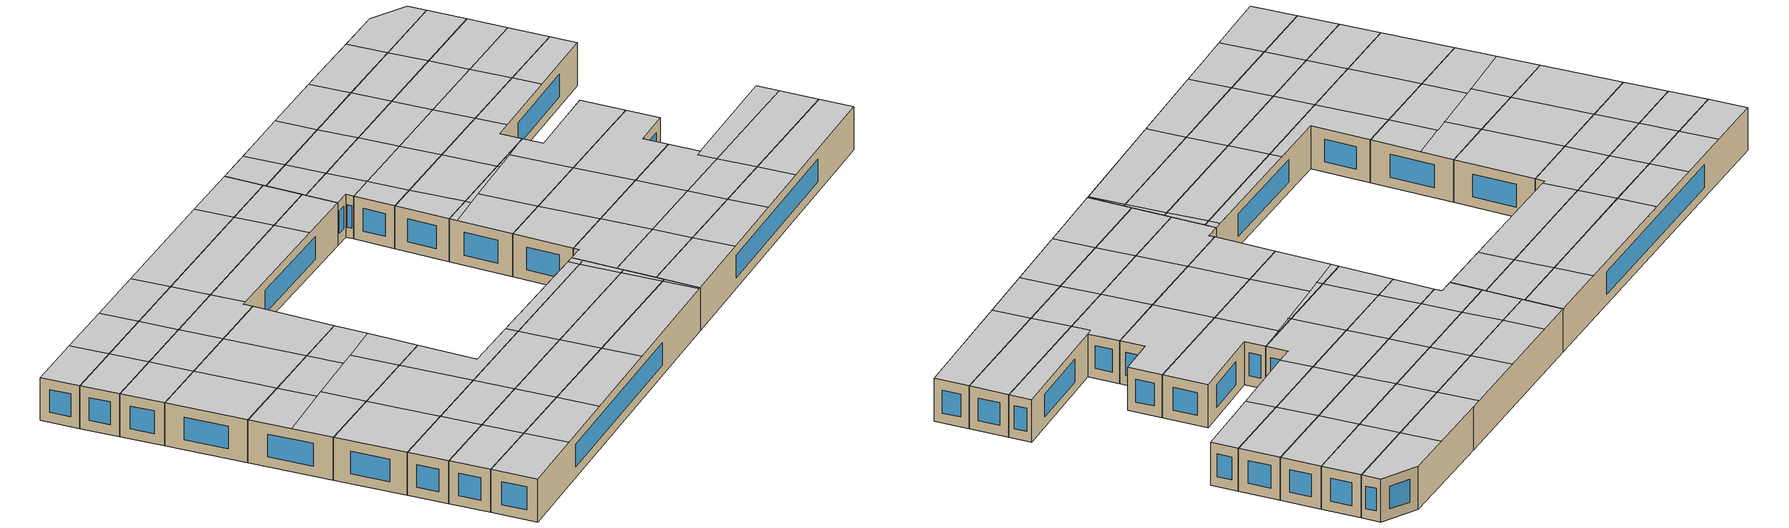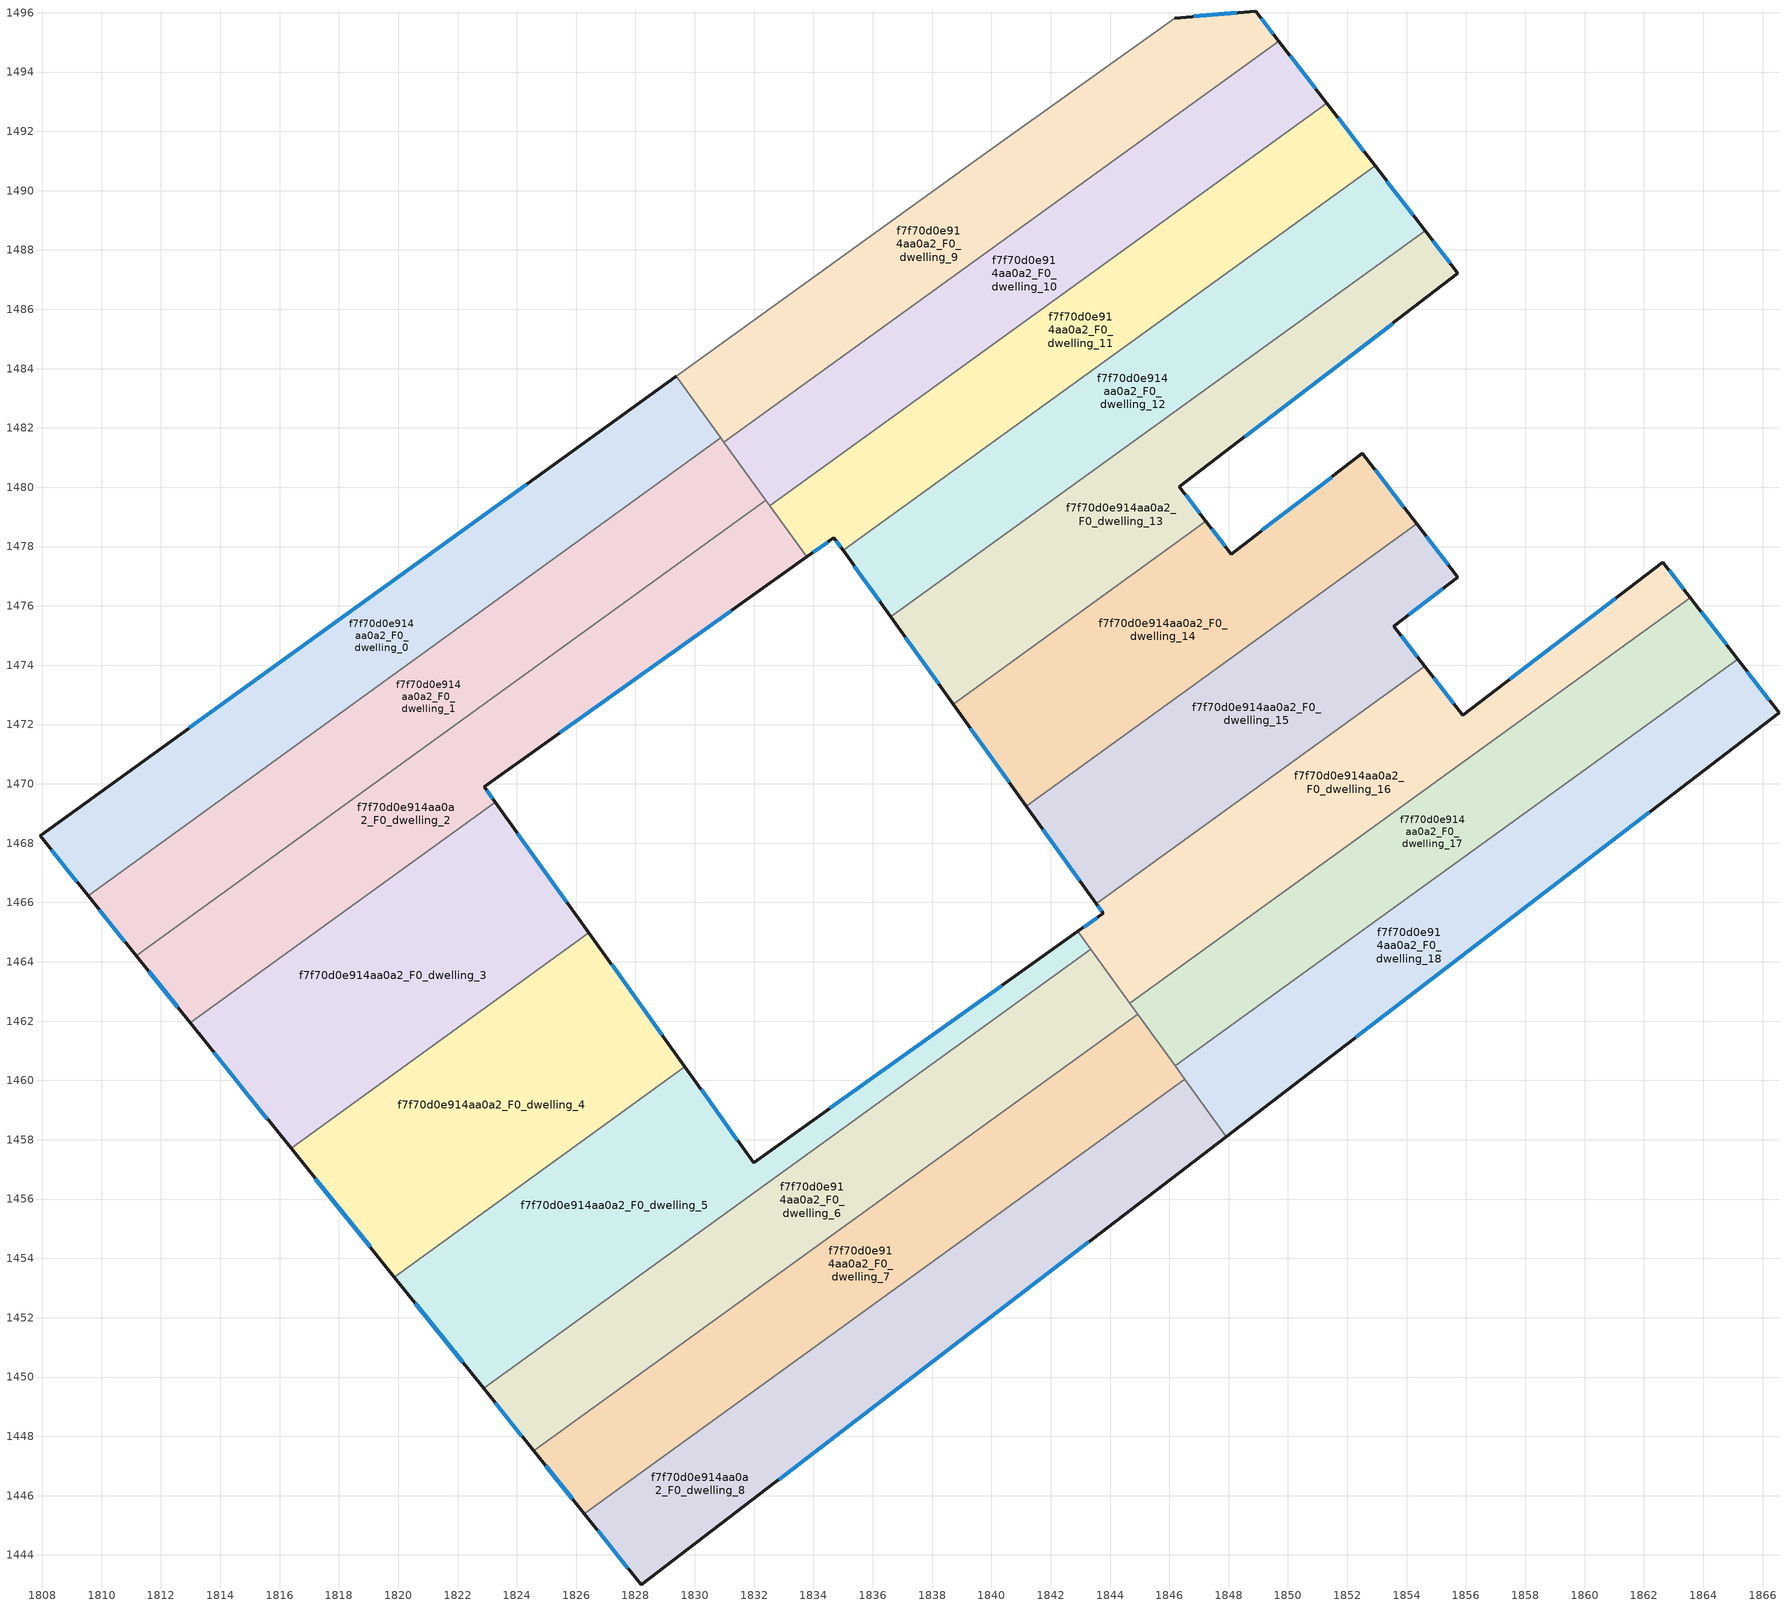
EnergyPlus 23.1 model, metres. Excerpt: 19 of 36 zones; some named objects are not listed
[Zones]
f7f70d0e914aa0a2_F0_dwelling_0
 floor ground (EU_floor_Construction): 1829.38,1483.74 1830.88,1481.66 1809.54,1466.23 1807.92,1468.25 z0
 wall outside (EU_wall_Construction): 1829.38,1483.74 1807.92,1468.25 1809.54,1466.23 z0:3
 wall to f7f70d0e914aa0a2_F0_dwelling_1 (EU_wall_Construction): 1809.54,1466.23 1830.88,1481.66 z0:3
 wall to f7f70d0e914aa0a2_F0_dwelling_9 (EU_wall_Construction): 1830.88,1481.66 1829.38,1483.74 z0:3
 window (EU_Window_Construction): 1808.3,1467.77 1809.16,1466.7 / 1824.34,1480.1 1812.96,1471.89 z0.7:2.3
 ceiling to f7f70d0e914aa0a2_F1_dwelling_6 (EU_floor_Construction): 1820.08,1473.85 1818.47,1475.86 1814.76,1473.19 1816.38,1471.17 z3
 ceiling to f7f70d0e914aa0a2_F1_dwelling_7 (EU_floor_Construction): 1816.38,1471.17 1814.76,1473.19 1811.32,1470.7 1812.94,1468.68 z3
 ceiling to f7f70d0e914aa0a2_F1_dwelling_5 (EU_floor_Construction): 1827.47,1479.19 1825.86,1481.2 1818.47,1475.86 1820.08,1473.85 z3
 ceiling to f7f70d0e914aa0a2_F1_dwelling_8 (EU_floor_Construction): 1812.94,1468.68 1811.32,1470.7 1807.92,1468.25 1809.54,1466.23 z3
 ceiling to f7f70d0e914aa0a2_F1_dwelling_4 (EU_floor_Construction): 1830.88,1481.66 1829.38,1483.74 1825.86,1481.2 1827.47,1479.19 z3
f7f70d0e914aa0a2_F0_dwelling_1
 floor ground (EU_floor_Construction): 1830.88,1481.66 1832.4,1479.56 1811.17,1464.21 1809.54,1466.23 z0
 wall outside (EU_wall_Construction): 1809.54,1466.23 1811.17,1464.21 z0:3
 wall to f7f70d0e914aa0a2_F0_dwelling_2 (EU_wall_Construction): 1811.17,1464.21 1832.4,1479.56 z0:3
 wall to f7f70d0e914aa0a2_F0_dwelling_10 (EU_wall_Construction): 1832.4,1479.56 1830.98,1481.52 z0:3
 wall to f7f70d0e914aa0a2_F0_dwelling_9 (EU_wall_Construction): 1830.98,1481.52 1830.88,1481.66 z0:3
 window (EU_Window_Construction): 1809.92,1465.76 1810.78,1464.68 z0.7:2.3
 ceiling to f7f70d0e914aa0a2_F1_dwelling_6 (EU_floor_Construction): 1821.71,1471.83 1820.08,1473.85 1816.38,1471.17 1818,1469.15 z3
 ceiling to f7f70d0e914aa0a2_F1_dwelling_5 (EU_floor_Construction): 1829.09,1477.17 1827.47,1479.19 1820.08,1473.85 1821.71,1471.83 z3
 ceiling to f7f70d0e914aa0a2_F1_dwelling_7 (EU_floor_Construction): 1818,1469.15 1816.38,1471.17 1812.94,1468.68 1814.56,1466.66 z3
 ceiling to f7f70d0e914aa0a2_F1_dwelling_8 (EU_floor_Construction): 1814.56,1466.66 1812.94,1468.68 1809.54,1466.23 1811.17,1464.21 z3
 ceiling to f7f70d0e914aa0a2_F1_dwelling_4 (EU_floor_Construction): 1832.4,1479.56 1830.88,1481.66 1827.47,1479.19 1829.09,1477.17 z3
f7f70d0e914aa0a2_F0_dwelling_10
 floor ground (EU_floor_Construction): 1849.69,1495.04 1851.31,1492.95 1832.53,1479.37 1830.98,1481.52 z0
 wall outside (EU_wall_Construction): 1851.31,1492.95 1849.69,1495.04 z0:3
 wall to f7f70d0e914aa0a2_F0_dwelling_9 (EU_wall_Construction): 1849.69,1495.04 1830.98,1481.52 z0:3
 wall to f7f70d0e914aa0a2_F0_dwelling_11 (EU_wall_Construction): 1832.53,1479.37 1851.31,1492.95 z0:3
 wall to f7f70d0e914aa0a2_F0_dwelling_2 (EU_wall_Construction): 1832.4,1479.56 1832.53,1479.37 z0:3
 window (EU_Window_Construction): 1850.93,1493.44 1850.07,1494.55 z0.7:2.3
 ceiling to f7f70d0e914aa0a2_F1_dwelling_2 (EU_floor_Construction): 1842.54,1486.61 1840.88,1488.67 1836.98,1485.85 1838.64,1483.79 z3
 ceiling to f7f70d0e914aa0a2_F1_dwelling_0 (EU_floor_Construction): 1851.31,1492.95 1849.69,1495.04 1845.17,1491.78 1846.83,1489.71 z3
 ceiling to f7f70d0e914aa0a2_F1_dwelling_3 (EU_floor_Construction): 1838.64,1483.79 1836.98,1485.85 1833.24,1483.15 1834.9,1481.08 z3
 ceiling to f7f70d0e914aa0a2_F1_dwelling_1 (EU_floor_Construction): 1846.83,1489.71 1845.17,1491.78 1840.88,1488.67 1842.54,1486.61 z3
 ceiling to f7f70d0e914aa0a2_F1_dwelling_4 (EU_floor_Construction): 1834.9,1481.08 1833.24,1483.15 1830.98,1481.52 1832.4,1479.56 1832.53,1479.37 z3
f7f70d0e914aa0a2_F0_dwelling_11
 floor ground (EU_floor_Construction): 1851.31,1492.95 1852.93,1490.84 1835,1477.87 1834.69,1478.3 1833.78,1477.65 1832.53,1479.37 z0
 wall outside (EU_wall_Construction): 1833.78,1477.65 1834.69,1478.3 1835,1477.87 / 1852.93,1490.84 1851.31,1492.95 z0:3
 wall to f7f70d0e914aa0a2_F0_dwelling_12 (EU_wall_Construction): 1835,1477.87 1852.93,1490.84 z0:3
 wall to f7f70d0e914aa0a2_F0_dwelling_2 (EU_wall_Construction): 1832.53,1479.37 1833.78,1477.65 z0:3
 window (EU_Window_Construction): 1833.99,1477.81 1834.48,1478.15 / 1852.55,1491.33 1851.69,1492.45 / 1834.76,1478.2 1834.93,1477.97 z0.7:2.3
 ceiling to f7f70d0e914aa0a2_F1_dwelling_3 (EU_floor_Construction): 1840.31,1481.71 1838.64,1483.79 1834.9,1481.08 1836.57,1479 z3
 ceiling to f7f70d0e914aa0a2_F1_dwelling_0 (EU_floor_Construction): 1852.93,1490.84 1851.31,1492.95 1846.83,1489.71 1848.5,1487.63 z3
 ceiling to f7f70d0e914aa0a2_F1_dwelling_4 (EU_floor_Construction): 1836.57,1479 1834.9,1481.08 1832.53,1479.37 1833.78,1477.65 1834.69,1478.3 1835,1477.87 z3
 ceiling to f7f70d0e914aa0a2_F1_dwelling_1 (EU_floor_Construction): 1848.5,1487.63 1846.83,1489.71 1842.54,1486.61 1844.21,1484.53 z3
 ceiling to f7f70d0e914aa0a2_F1_dwelling_2 (EU_floor_Construction): 1844.21,1484.53 1842.54,1486.61 1838.64,1483.79 1840.31,1481.71 z3
f7f70d0e914aa0a2_F0_dwelling_12
 floor ground (EU_floor_Construction): 1852.93,1490.84 1854.62,1488.65 1836.61,1475.63 1835,1477.87 z0
 wall outside (EU_wall_Construction): 1854.62,1488.65 1852.93,1490.84 / 1835,1477.87 1836.61,1475.63 z0:3
 wall to f7f70d0e914aa0a2_F0_dwelling_13 (EU_wall_Construction): 1836.61,1475.63 1854.62,1488.65 z0:3
 window (EU_Window_Construction): 1854.23,1489.17 1853.33,1490.33 / 1835.38,1477.34 1836.23,1476.15 z0.7:2.3
 ceiling to f7f70d0e914aa0a2_F1_dwelling_0 (EU_floor_Construction): 1854.62,1488.65 1852.93,1490.84 1848.5,1487.63 1850.23,1485.48 z3
 ceiling to f7f70d0e914aa0a2_F1_dwelling_1 (EU_floor_Construction): 1850.23,1485.48 1848.5,1487.63 1844.21,1484.53 1845.94,1482.37 z3
 ceiling to f7f70d0e914aa0a2_F1_dwelling_2 (EU_floor_Construction): 1845.94,1482.37 1844.21,1484.53 1840.31,1481.71 1842.04,1479.55 z3
 ceiling to f7f70d0e914aa0a2_F1_dwelling_3 (EU_floor_Construction): 1842.04,1479.55 1840.31,1481.71 1836.57,1479 1838.3,1476.85 z3
 ceiling to f7f70d0e914aa0a2_F1_dwelling_4 (EU_floor_Construction): 1838.3,1476.85 1836.57,1479 1835,1477.87 1836.61,1475.63 z3
f7f70d0e914aa0a2_F0_dwelling_13
 floor ground (EU_floor_Construction): 1854.62,1488.65 1855.73,1487.21 1846.34,1480.02 1847.23,1478.85 1838.71,1472.69 1836.61,1475.63 z0
 wall outside (EU_wall_Construction): 1836.61,1475.63 1838.71,1472.69 / 1847.23,1478.85 1846.34,1480.02 1855.73,1487.21 1854.62,1488.65 z0:3
 wall to f7f70d0e914aa0a2_F0_dwelling_14 (EU_wall_Construction): 1838.71,1472.69 1847.23,1478.85 z0:3
 window (EU_Window_Construction): 1837.1,1474.94 1838.22,1473.38 / 1855.47,1487.55 1854.88,1488.31 / 1848.54,1481.71 1853.53,1485.52 / 1847.02,1479.13 1846.55,1479.74 z0.7:2.3
 ceiling to f7f70d0e914aa0a2_F1_dwelling_4 (EU_floor_Construction): 1840.56,1474.03 1838.3,1476.85 1836.61,1475.63 1838.71,1472.69 z3
 ceiling to f7f70d0e914aa0a2_F1_dwelling_1 (EU_floor_Construction): 1851.47,1483.94 1850.23,1485.48 1845.94,1482.37 1847.27,1480.73 z3
 ceiling to f7f70d0e914aa0a2_F1_dwelling_0 (EU_floor_Construction): 1855.73,1487.21 1854.62,1488.65 1850.23,1485.48 1851.47,1483.94 z3
 ceiling to f7f70d0e914aa0a2_F1_dwelling_2 (EU_floor_Construction): 1847.23,1478.85 1846.34,1480.02 1847.27,1480.73 1845.94,1482.37 1842.04,1479.55 1844.3,1476.73 z3
 ceiling adiabatic (EU_roof_Construction): 1844.3,1476.73 1842.04,1479.55 1838.3,1476.85 1840.56,1474.03 z3
f7f70d0e914aa0a2_F0_dwelling_14
 floor ground (EU_floor_Construction): 1852.51,1481.14 1854.34,1478.76 1841.18,1469.25 1838.71,1472.69 1847.23,1478.85 1848.08,1477.75 z0
 wall outside (EU_wall_Construction): 1838.71,1472.69 1841.18,1469.25 / 1854.34,1478.76 1852.51,1481.14 1848.08,1477.75 1847.23,1478.85 z0:3
 wall to f7f70d0e914aa0a2_F0_dwelling_15 (EU_wall_Construction): 1841.18,1469.25 1854.34,1478.76 z0:3
 window (EU_Window_Construction): 1839.29,1471.88 1840.6,1470.05 / 1847.88,1478.01 1847.43,1478.59 / 1851.47,1480.35 1849.12,1478.55 / 1853.91,1479.32 1852.94,1480.58 z0.7:2.3
 ceiling to f7f70d0e914aa0a2_F1_dwelling_10 (EU_floor_Construction): 1854.34,1478.76 1852.51,1481.14 1848.08,1477.75 1847.24,1478.85 1845.65,1477.57 1848.24,1474.35 z3
 ceiling to f7f70d0e914aa0a2_F1_dwelling_11 (EU_floor_Construction): 1848.24,1474.35 1845.65,1477.57 1841.7,1474.4 1844.13,1471.38 z3
 ceiling to f7f70d0e914aa0a2_F1_dwelling_12 (EU_floor_Construction): 1844.13,1471.38 1841.7,1474.4 1839.03,1472.25 1841.18,1469.25 z3
 ceiling to f7f70d0e914aa0a2_F1_dwelling_3 (EU_floor_Construction): 1844.42,1476.59 1844.31,1476.73 1840.56,1474.03 1840.83,1473.7 z3
 ceiling to f7f70d0e914aa0a2_F1_dwelling_4 (EU_floor_Construction): 1840.83,1473.7 1840.56,1474.03 1838.71,1472.69 1839.03,1472.25 z3
 ceiling to f7f70d0e914aa0a2_F1_dwelling_2 (EU_floor_Construction): 1847.24,1478.85 1844.31,1476.73 1844.42,1476.59 z3
f7f70d0e914aa0a2_F0_dwelling_15
 floor ground (EU_floor_Construction): 1854.34,1478.76 1855.73,1476.97 1853.57,1475.31 1854.61,1473.97 1843.54,1465.96 1841.18,1469.25 z0
 wall outside (EU_wall_Construction): 1841.18,1469.25 1843.54,1465.96 / 1854.61,1473.97 1853.57,1475.31 1855.73,1476.97 1854.34,1478.76 z0:3
 wall to f7f70d0e914aa0a2_F0_dwelling_16 (EU_wall_Construction): 1843.54,1465.96 1854.61,1473.97 z0:3
 window (EU_Window_Construction): 1841.74,1468.47 1842.99,1466.73 / 1855.4,1477.39 1854.67,1478.34 / 1854.07,1475.7 1855.22,1476.58 / 1854.36,1474.28 1853.81,1475 z0.7:2.3
 ceiling to f7f70d0e914aa0a2_F1_dwelling_10 (EU_floor_Construction): 1854.61,1473.97 1853.57,1475.31 1855.73,1476.97 1854.34,1478.76 1848.24,1474.35 1850.77,1471.19 z3
 ceiling to f7f70d0e914aa0a2_F1_dwelling_11 (EU_floor_Construction): 1850.77,1471.19 1848.24,1474.35 1844.13,1471.38 1846.67,1468.22 z3
 ceiling to f7f70d0e914aa0a2_F1_dwelling_12 (EU_floor_Construction): 1846.67,1468.22 1844.13,1471.38 1841.18,1469.25 1843.54,1465.96 z3
f7f70d0e914aa0a2_F0_dwelling_16
 floor ground (EU_floor_Construction): 1862.64,1477.48 1863.56,1476.28 1844.66,1462.61 1842.91,1465.02 1843.77,1465.63 1843.54,1465.96 1854.61,1473.97 1855.89,1472.31 z0
 wall outside (EU_wall_Construction): 1843.54,1465.96 1843.77,1465.63 1842.91,1465.02 / 1863.56,1476.28 1862.64,1477.48 1855.89,1472.31 1854.61,1473.97 z0:3
 wall to f7f70d0e914aa0a2_F0_dwelling_17 (EU_wall_Construction): 1844.66,1462.61 1863.56,1476.28 z0:3
 wall to f7f70d0e914aa0a2_F0_dwelling_6 (EU_wall_Construction): 1843.35,1464.42 1844.66,1462.61 z0:3
 wall to f7f70d0e914aa0a2_F0_dwelling_5 (EU_wall_Construction): 1842.91,1465.02 1843.35,1464.42 z0:3
 window (EU_Window_Construction): 1843.57,1465.49 1843.11,1465.17 / 1843.59,1465.88 1843.72,1465.71 / 1855.59,1472.7 1854.91,1473.58 / 1861.06,1476.26 1857.48,1473.52 / 1863.35,1476.56 1862.86,1477.2 z0.7:2.3
 ceiling to f7f70d0e914aa0a2_F1_dwelling_12 (EU_floor_Construction): 1848.78,1465.59 1846.67,1468.22 1843.54,1465.96 1843.77,1465.63 1842.91,1465.02 1844.66,1462.61 z3
 ceiling to f7f70d0e914aa0a2_F1_dwelling_10 (EU_floor_Construction): 1856.31,1471.04 1855.52,1472.02 1855.89,1472.31 1855.35,1473 1855.25,1473.14 1854.61,1473.97 1850.77,1471.19 1852.89,1468.56 z3
 ceiling to f7f70d0e914aa0a2_F1_dwelling_9 (EU_floor_Construction): 1863.56,1476.28 1862.64,1477.48 1855.52,1472.02 1856.31,1471.04 z3
 ceiling to f7f70d0e914aa0a2_F1_dwelling_11 (EU_floor_Construction): 1852.89,1468.56 1850.77,1471.19 1846.67,1468.22 1848.78,1465.59 z3
f7f70d0e914aa0a2_F0_dwelling_17
 floor ground (EU_floor_Construction): 1863.56,1476.28 1865.16,1474.21 1846.19,1460.49 1844.66,1462.61 z0
 wall outside (EU_wall_Construction): 1865.16,1474.21 1863.56,1476.28 z0:3
 wall to f7f70d0e914aa0a2_F0_dwelling_18 (EU_wall_Construction): 1846.19,1460.49 1865.16,1474.21 z0:3
 wall to f7f70d0e914aa0a2_F0_dwelling_7 (EU_wall_Construction): 1844.93,1462.24 1846.19,1460.49 z0:3
 wall to f7f70d0e914aa0a2_F0_dwelling_6 (EU_wall_Construction): 1844.66,1462.61 1844.93,1462.24 z0:3
 window (EU_Window_Construction): 1864.79,1474.69 1863.94,1475.79 z0.7:2.3
 ceiling to f7f70d0e914aa0a2_F1_dwelling_9 (EU_floor_Construction): 1865.16,1474.21 1863.56,1476.28 1856.31,1471.04 1857.95,1468.99 z3
 ceiling to f7f70d0e914aa0a2_F1_dwelling_12 (EU_floor_Construction): 1850.42,1463.55 1848.78,1465.59 1844.66,1462.61 1846.19,1460.49 z3
 ceiling to f7f70d0e914aa0a2_F1_dwelling_10 (EU_floor_Construction): 1857.95,1468.99 1856.31,1471.04 1852.89,1468.56 1854.53,1466.52 z3
 ceiling to f7f70d0e914aa0a2_F1_dwelling_11 (EU_floor_Construction): 1854.53,1466.52 1852.89,1468.56 1848.78,1465.59 1850.42,1463.55 z3
f7f70d0e914aa0a2_F0_dwelling_18
 floor ground (EU_floor_Construction): 1865.16,1474.21 1866.56,1472.4 1847.91,1458.11 1846.19,1460.49 z0
 wall outside (EU_wall_Construction): 1847.91,1458.11 1866.56,1472.4 1865.16,1474.21 z0:3
 wall to f7f70d0e914aa0a2_F0_dwelling_8 (EU_wall_Construction): 1846.52,1460.04 1847.91,1458.11 z0:3
 wall to f7f70d0e914aa0a2_F0_dwelling_7 (EU_wall_Construction): 1846.19,1460.49 1846.52,1460.04 z0:3
 window (EU_Window_Construction): 1866.23,1472.82 1865.49,1473.78 / 1852.29,1461.46 1862.18,1469.04 z0.7:2.3
 ceiling to f7f70d0e914aa0a2_F1_dwelling_9 (EU_floor_Construction): 1866.56,1472.4 1865.16,1474.21 1857.95,1468.99 1859.54,1467.02 z3
 ceiling to f7f70d0e914aa0a2_F1_dwelling_12 (EU_floor_Construction): 1852.17,1461.37 1850.42,1463.55 1846.19,1460.49 1847.91,1458.11 z3
 ceiling to f7f70d0e914aa0a2_F1_dwelling_10 (EU_floor_Construction): 1859.54,1467.02 1857.95,1468.99 1854.53,1466.52 1856.19,1464.45 z3
 ceiling to f7f70d0e914aa0a2_F1_dwelling_11 (EU_floor_Construction): 1856.19,1464.45 1854.53,1466.52 1850.42,1463.55 1852.17,1461.37 z3
f7f70d0e914aa0a2_F0_dwelling_2
 floor ground (EU_floor_Construction): 1832.4,1479.56 1833.78,1477.65 1822.9,1469.9 1823.28,1469.38 1812.99,1461.94 1811.17,1464.21 z0
 wall outside (EU_wall_Construction): 1823.28,1469.38 1822.9,1469.9 1833.78,1477.65 / 1811.17,1464.21 1812.99,1461.94 z0:3
 wall to f7f70d0e914aa0a2_F0_dwelling_3 (EU_wall_Construction): 1812.99,1461.94 1823.28,1469.38 z0:3
 window (EU_Window_Construction): 1825.45,1471.72 1831.22,1475.83 / 1823.19,1469.5 1822.99,1469.78 / 1811.59,1463.67 1812.56,1462.47 z0.7:2.3
 ceiling to f7f70d0e914aa0a2_F1_dwelling_7 (EU_floor_Construction): 1819.83,1466.88 1818,1469.15 1814.56,1466.66 1816.38,1464.39 z3
 ceiling to f7f70d0e914aa0a2_F1_dwelling_8 (EU_floor_Construction): 1816.38,1464.39 1814.56,1466.66 1811.17,1464.21 1812.99,1461.94 z3
 ceiling to f7f70d0e914aa0a2_F1_dwelling_5 (EU_floor_Construction): 1830.55,1475.36 1829.09,1477.17 1821.71,1471.83 1823.13,1470.06 z3
 ceiling to f7f70d0e914aa0a2_F1_dwelling_6 (EU_floor_Construction): 1823.27,1469.38 1822.9,1469.9 1823.13,1470.06 1821.71,1471.83 1818,1469.15 1819.83,1466.88 z3
 ceiling to f7f70d0e914aa0a2_F1_dwelling_4 (EU_floor_Construction): 1833.78,1477.65 1832.53,1479.37 1832.4,1479.56 1829.09,1477.17 1830.55,1475.36 z3
f7f70d0e914aa0a2_F0_dwelling_3
 floor ground (EU_floor_Construction): 1823.28,1469.38 1826.43,1464.97 1816.39,1457.71 1812.99,1461.94 z0
 wall outside (EU_wall_Construction): 1812.99,1461.94 1816.39,1457.71 / 1826.43,1464.97 1823.28,1469.38 z0:3
 wall to f7f70d0e914aa0a2_F0_dwelling_4 (EU_wall_Construction): 1816.39,1457.71 1826.43,1464.97 z0:3
 window (EU_Window_Construction): 1813.79,1460.94 1815.59,1458.7 / 1825.69,1466.01 1824.02,1468.34 z0.7:2.3
 ceiling to f7f70d0e914aa0a2_F1_dwelling_8 (EU_floor_Construction): 1819.78,1460.16 1816.38,1464.39 1812.99,1461.94 1816.39,1457.71 z3
 ceiling to f7f70d0e914aa0a2_F1_dwelling_6 (EU_floor_Construction): 1826.43,1464.97 1823.27,1469.38 1819.83,1466.88 1823.22,1462.65 z3
 ceiling to f7f70d0e914aa0a2_F1_dwelling_7 (EU_floor_Construction): 1823.22,1462.65 1819.83,1466.88 1816.38,1464.39 1819.78,1460.16 z3
f7f70d0e914aa0a2_F0_dwelling_4
 floor ground (EU_floor_Construction): 1826.43,1464.97 1829.67,1460.46 1819.87,1453.37 1816.39,1457.71 z0
 wall outside (EU_wall_Construction): 1816.39,1457.71 1819.87,1453.37 / 1829.67,1460.46 1826.43,1464.97 z0:3
 wall to f7f70d0e914aa0a2_F0_dwelling_5 (EU_wall_Construction): 1819.87,1453.37 1829.67,1460.46 z0:3
 window (EU_Window_Construction): 1817.2,1456.69 1819.05,1454.39 / 1828.91,1461.52 1827.19,1463.91 z0.7:2.3
 ceiling to f7f70d0e914aa0a2_F1_dwelling_16 (EU_floor_Construction): 1823.73,1456.16 1821.87,1458.47 1818.16,1455.49 1819.87,1453.37 z3
 ceiling to f7f70d0e914aa0a2_F1_dwelling_15 (EU_floor_Construction): 1827.56,1458.93 1825.55,1461.43 1821.87,1458.47 1823.73,1456.16 z3
 ceiling to f7f70d0e914aa0a2_F1_dwelling_6 (EU_floor_Construction): 1827.72,1463.17 1826.43,1464.97 1823.22,1462.65 1824.73,1460.77 z3
 ceiling to f7f70d0e914aa0a2_F1_dwelling_7 (EU_floor_Construction): 1824.73,1460.77 1823.22,1462.65 1819.78,1460.16 1821.43,1458.12 z3
 ceiling to f7f70d0e914aa0a2_F1_dwelling_8 (EU_floor_Construction): 1821.43,1458.12 1819.78,1460.16 1816.39,1457.71 1818.16,1455.49 z3
 ceiling to f7f70d0e914aa0a2_F1_dwelling_14 (EU_floor_Construction): 1829.67,1460.46 1827.72,1463.17 1825.55,1461.43 1827.56,1458.93 z3
f7f70d0e914aa0a2_F0_dwelling_5
 floor ground (EU_floor_Construction): 1842.91,1465.02 1843.35,1464.42 1822.88,1449.62 1819.87,1453.37 1829.67,1460.46 1831.98,1457.23 z0
 wall outside (EU_wall_Construction): 1842.91,1465.02 1831.98,1457.23 1829.67,1460.46 / 1819.87,1453.37 1822.88,1449.62 z0:3
 wall to f7f70d0e914aa0a2_F0_dwelling_6 (EU_wall_Construction): 1822.88,1449.62 1843.35,1464.42 z0:3
 window (EU_Window_Construction): 1840.35,1463.19 1834.55,1459.06 / 1820.58,1452.49 1822.17,1450.5 / 1831.44,1457.99 1830.21,1459.7 z0.7:2.3
 ceiling to f7f70d0e914aa0a2_F1_dwelling_15 (EU_floor_Construction): 1830.57,1455.18 1827.56,1458.93 1823.73,1456.16 1826.74,1452.41 z3
 ceiling to f7f70d0e914aa0a2_F1_dwelling_14 (EU_floor_Construction): 1835.8,1458.96 1835.3,1459.59 1831.98,1457.23 1829.67,1460.46 1827.56,1458.93 1830.57,1455.18 z3
 ceiling to f7f70d0e914aa0a2_F1_dwelling_13 (EU_floor_Construction): 1842.93,1464.12 1842.46,1464.7 1835.3,1459.59 1835.8,1458.96 z3
 ceiling to f7f70d0e914aa0a2_F1_dwelling_16 (EU_floor_Construction): 1826.74,1452.41 1823.73,1456.16 1819.87,1453.37 1822.88,1449.62 z3
 ceiling to f7f70d0e914aa0a2_F1_dwelling_12 (EU_floor_Construction): 1843.35,1464.42 1842.91,1465.02 1842.46,1464.7 1842.93,1464.12 z3
f7f70d0e914aa0a2_F0_dwelling_6
 floor ground (EU_floor_Construction): 1843.35,1464.42 1844.93,1462.24 1824.57,1447.51 1822.88,1449.62 z0
 wall outside (EU_wall_Construction): 1822.88,1449.62 1824.57,1447.51 z0:3
 wall to f7f70d0e914aa0a2_F0_dwelling_7 (EU_wall_Construction): 1824.57,1447.51 1844.93,1462.24 z0:3
 window (EU_Window_Construction): 1823.28,1449.13 1824.17,1448.01 z0.7:2.3
 ceiling to f7f70d0e914aa0a2_F1_dwelling_13 (EU_floor_Construction): 1844.62,1462.01 1842.93,1464.12 1835.8,1458.96 1837.49,1456.86 z3
 ceiling adiabatic (EU_roof_Construction): 1837.49,1456.86 1835.8,1458.96 1830.57,1455.18 1832.26,1453.08 z3
 ceiling to f7f70d0e914aa0a2_F1_dwelling_12 (EU_floor_Construction): 1844.93,1462.24 1843.35,1464.42 1842.93,1464.12 1844.62,1462.01 z3
 ceiling to f7f70d0e914aa0a2_F1_dwelling_16 (EU_floor_Construction): 1828.43,1450.3 1826.74,1452.41 1822.88,1449.62 1824.57,1447.51 z3
 ceiling to f7f70d0e914aa0a2_F1_dwelling_15 (EU_floor_Construction): 1832.26,1453.08 1830.57,1455.18 1826.74,1452.41 1828.43,1450.3 z3
f7f70d0e914aa0a2_F0_dwelling_7
 floor ground (EU_floor_Construction): 1844.93,1462.24 1846.52,1460.04 1826.27,1445.39 1824.57,1447.51 z0
 wall outside (EU_wall_Construction): 1824.57,1447.51 1826.27,1445.39 z0:3
 wall to f7f70d0e914aa0a2_F0_dwelling_8 (EU_wall_Construction): 1826.27,1445.39 1846.52,1460.04 z0:3
 window (EU_Window_Construction): 1824.97,1447.02 1825.87,1445.89 z0.7:2.3
 ceiling to f7f70d0e914aa0a2_F1_dwelling_14 (EU_floor_Construction): 1839.19,1454.74 1837.49,1456.86 1832.26,1453.08 1833.97,1450.96 z3
 ceiling to f7f70d0e914aa0a2_F1_dwelling_13 (EU_floor_Construction): 1846.32,1459.9 1844.62,1462.01 1837.49,1456.86 1839.19,1454.74 z3
 ceiling to f7f70d0e914aa0a2_F1_dwelling_16 (EU_floor_Construction): 1830.13,1448.19 1828.43,1450.3 1824.57,1447.51 1826.27,1445.39 z3
 ceiling to f7f70d0e914aa0a2_F1_dwelling_15 (EU_floor_Construction): 1833.97,1450.96 1832.26,1453.08 1828.43,1450.3 1830.13,1448.19 z3
 ceiling to f7f70d0e914aa0a2_F1_dwelling_12 (EU_floor_Construction): 1846.52,1460.04 1844.93,1462.24 1844.62,1462.01 1846.32,1459.9 z3
f7f70d0e914aa0a2_F0_dwelling_8
 floor ground (EU_floor_Construction): 1846.52,1460.04 1847.91,1458.11 1828.2,1442.99 1826.27,1445.39 z0
 wall outside (EU_wall_Construction): 1826.27,1445.39 1828.2,1442.99 1847.91,1458.11 z0:3
 window (EU_Window_Construction): 1832.83,1446.54 1843.29,1454.56 / 1826.72,1444.83 1827.75,1443.56 z0.7:2.3
 ceiling to f7f70d0e914aa0a2_F1_dwelling_14 (EU_floor_Construction): 1840.84,1452.69 1839.19,1454.74 1833.97,1450.96 1835.73,1448.76 z3
 ceiling to f7f70d0e914aa0a2_F1_dwelling_16 (EU_floor_Construction): 1831.98,1445.89 1830.13,1448.19 1826.27,1445.39 1828.2,1442.99 z3
 ceiling to f7f70d0e914aa0a2_F1_dwelling_13 (EU_floor_Construction): 1847.82,1458.03 1846.32,1459.9 1839.19,1454.74 1840.84,1452.69 z3
 ceiling to f7f70d0e914aa0a2_F1_dwelling_15 (EU_floor_Construction): 1835.73,1448.76 1833.97,1450.96 1830.13,1448.19 1831.98,1445.89 z3
 ceiling to f7f70d0e914aa0a2_F1_dwelling_12 (EU_floor_Construction): 1847.91,1458.11 1846.52,1460.04 1846.32,1459.9 1847.82,1458.03 z3
f7f70d0e914aa0a2_F0_dwelling_9
 floor ground (EU_floor_Construction): 1848.91,1496.05 1849.69,1495.04 1830.98,1481.52 1831.82,1480.36 1829.38,1483.74 1839.82,1491.29 1846.18,1495.82 z0
 wall outside (EU_wall_Construction): 1849.69,1495.04 1848.91,1496.05 1846.18,1495.82 z0:3
 wall adiabatic (EU_wall_Construction): 1846.18,1495.82 1839.82,1491.29 1829.38,1483.74 / 1830.98,1481.52 1831.82,1480.36 1830.99,1481.52 z0:3
 window (EU_Window_Construction): 1848.27,1496 1846.82,1495.88 / 1849.51,1495.28 1849.1,1495.82 z0.7:2.3
 ceiling to f7f70d0e914aa0a2_F1_dwelling_1 (EU_floor_Construction): 1845.17,1491.78 1843.47,1493.89 1839.82,1491.29 1839.16,1490.81 1840.88,1488.67 z3
 ceiling to f7f70d0e914aa0a2_F1_dwelling_2 (EU_floor_Construction): 1840.88,1488.67 1839.16,1490.81 1835.26,1487.99 1836.98,1485.85 z3
 ceiling to f7f70d0e914aa0a2_F1_dwelling_0 (EU_floor_Construction): 1849.69,1495.04 1848.91,1496.05 1846.18,1495.82 1843.47,1493.89 1845.17,1491.78 z3
 ceiling to f7f70d0e914aa0a2_F1_dwelling_3 (EU_floor_Construction): 1836.98,1485.85 1835.26,1487.99 1831.52,1485.29 1833.24,1483.15 z3
 ceiling to f7f70d0e914aa0a2_F1_dwelling_4 (EU_floor_Construction): 1831.82,1480.36 1830.98,1481.52 1833.24,1483.15 1831.52,1485.29 1829.38,1483.74 z3
[Building]
EU S2 Campaign: North Axis=0; Terrain=City; Solar Distribution=FullExterior
[Site:Location]
Budapest.Ferenc.Liszt.Intl.AP: Latitude=47.437; Longitude=19.256; Time Zone=1; Elevation=185
[SizingPeriod:WeatherFileDays]
AnnualSizingPeriod: Begin Month=1; Begin Day of Month=1; End Month=12; End Day of Month=31; Day of Week for Start Day=Monday; Use Weather File Daylight Saving Period=No; Use Weather File Rain and Snow Indicators=No
[MATERIAL]
EU_InternalMass_Material: Roughness=MediumRough; Thickness=0.1; Conductivity=1; Density=1800; Specific Heat=900; Thermal Absorptance=0.9; Solar Absorptance=0.7; Visible Absorptance=0.7
[MATERIAL:NOMASS] Roughness=MediumRough; Thermal Absorptance=0.9; Solar Absorptance=0.7; Visible Absorptance=0.7
Name | Thermal Resistance
EU_wall_NoMass | 0.832559
EU_roof_NoMass | 1.39638
EU_floor_NoMass | 0.872794
[WINDOWMATERIAL:SIMPLEGLAZINGSYSTEM]
EU_Window_SimpleGlazing: UFactor=2.79869; Solar Heat Gain Coefficient=0.75; Visible Transmittance=0.75
[CONSTRUCTION]
EU_wall_Construction: EU_wall_NoMass
EU_roof_Construction: EU_roof_NoMass
EU_floor_Construction: EU_floor_NoMass
EU_Window_Construction: EU_Window_SimpleGlazing
EU_InternalMass_Construction: EU_InternalMass_Material
[ZONE] Type=1; Multiplier=1; Ceiling Height=autocalculate; Floor Area=autocalculate; Part of Total Floor Area=Yes
Name | Volume
f7f70d0e914aa0a2_F0_dwelling_0 | 203.998
f7f70d0e914aa0a2_F0_dwelling_1 | 204.056
f7f70d0e914aa0a2_F0_dwelling_10 | 183.604
f7f70d0e914aa0a2_F0_dwelling_11 | 183.593
f7f70d0e914aa0a2_F0_dwelling_12 | 183.606
f7f70d0e914aa0a2_F0_dwelling_13 | 183.646
f7f70d0e914aa0a2_F0_dwelling_14 | 183.615
f7f70d0e914aa0a2_F0_dwelling_15 | 183.591
f7f70d0e914aa0a2_F0_dwelling_16; f7f70d0e914aa0a2_F0_dwelling_18 | 183.649
f7f70d0e914aa0a2_F0_dwelling_17 | 183.575
f7f70d0e914aa0a2_F0_dwelling_2 | 204.01
f7f70d0e914aa0a2_F0_dwelling_3 | 204
f7f70d0e914aa0a2_F0_dwelling_4 | 204.047
f7f70d0e914aa0a2_F0_dwelling_5 | 204.029
f7f70d0e914aa0a2_F0_dwelling_6 | 203.956
f7f70d0e914aa0a2_F0_dwelling_7 | 204.058
f7f70d0e914aa0a2_F0_dwelling_8 | 203.996
f7f70d0e914aa0a2_F0_dwelling_9 | 183.657
[INTERNALMASS] Construction=EU_InternalMass_Construction
Name | Zone or ZoneList | Surface Area
f7f70d0e914aa0a2_F0_dwelling_0_EU_InternalMass | f7f70d0e914aa0a2_F0_dwelling_0 | 67.9994
f7f70d0e914aa0a2_F0_dwelling_1_EU_InternalMass | f7f70d0e914aa0a2_F0_dwelling_1 | 68.0187
f7f70d0e914aa0a2_F0_dwelling_2_EU_InternalMass | f7f70d0e914aa0a2_F0_dwelling_2 | 68.0033
f7f70d0e914aa0a2_F0_dwelling_3_EU_InternalMass | f7f70d0e914aa0a2_F0_dwelling_3 | 67.9999
f7f70d0e914aa0a2_F0_dwelling_4_EU_InternalMass | f7f70d0e914aa0a2_F0_dwelling_4 | 68.0154
f7f70d0e914aa0a2_F0_dwelling_5_EU_InternalMass | f7f70d0e914aa0a2_F0_dwelling_5 | 68.0096
f7f70d0e914aa0a2_F0_dwelling_6_EU_InternalMass | f7f70d0e914aa0a2_F0_dwelling_6 | 67.9853
f7f70d0e914aa0a2_F0_dwelling_7_EU_InternalMass | f7f70d0e914aa0a2_F0_dwelling_7 | 68.0196
f7f70d0e914aa0a2_F0_dwelling_8_EU_InternalMass | f7f70d0e914aa0a2_F0_dwelling_8 | 67.9986
f7f70d0e914aa0a2_F0_dwelling_9_EU_InternalMass | f7f70d0e914aa0a2_F0_dwelling_9 | 61.2206
f7f70d0e914aa0a2_F0_dwelling_10_EU_InternalMass | f7f70d0e914aa0a2_F0_dwelling_10 | 61.2012
f7f70d0e914aa0a2_F0_dwelling_11_EU_InternalMass | f7f70d0e914aa0a2_F0_dwelling_11 | 61.198
f7f70d0e914aa0a2_F0_dwelling_12_EU_InternalMass | f7f70d0e914aa0a2_F0_dwelling_12 | 61.2021
f7f70d0e914aa0a2_F0_dwelling_13_EU_InternalMass | f7f70d0e914aa0a2_F0_dwelling_13 | 61.2152
f7f70d0e914aa0a2_F0_dwelling_14_EU_InternalMass | f7f70d0e914aa0a2_F0_dwelling_14 | 61.2046
f7f70d0e914aa0a2_F0_dwelling_15_EU_InternalMass | f7f70d0e914aa0a2_F0_dwelling_15 | 61.1969
f7f70d0e914aa0a2_F0_dwelling_16_EU_InternalMass | f7f70d0e914aa0a2_F0_dwelling_16 | 61.2165
f7f70d0e914aa0a2_F0_dwelling_17_EU_InternalMass | f7f70d0e914aa0a2_F0_dwelling_17 | 61.1915
f7f70d0e914aa0a2_F0_dwelling_18_EU_InternalMass | f7f70d0e914aa0a2_F0_dwelling_18 | 61.2163
[OTHEREQUIPMENT] Fuel Type=Electricity; Design Level Calculation Method=Watts/Area; Power per Zone Floor Area=1; Fraction Latent=0; Fraction Radiant=0; Fraction Lost=0; Carbon Dioxide Generation Rate=0; EndUse Subcategory=EU_Step8_InternalGains
Name | Zone or ZoneList or Space or SpaceList | Schedule
EU_Step8_InternalGain_f7f70d0e914aa0a2_F0_dwelling_0_f000 | f7f70d0e914aa0a2_F0_dwelling_0 | EU_Step8_GainSchedule_f7f70d0e914aa0a2_F0_dwelling_0_f000
EU_Step8_InternalGain_f7f70d0e914aa0a2_F0_dwelling_1_f000 | f7f70d0e914aa0a2_F0_dwelling_1 | EU_Step8_GainSchedule_f7f70d0e914aa0a2_F0_dwelling_1_f000
EU_Step8_InternalGain_f7f70d0e914aa0a2_F0_dwelling_2_f000 | f7f70d0e914aa0a2_F0_dwelling_2 | EU_Step8_GainSchedule_f7f70d0e914aa0a2_F0_dwelling_2_f000
EU_Step8_InternalGain_f7f70d0e914aa0a2_F0_dwelling_3_f000 | f7f70d0e914aa0a2_F0_dwelling_3 | EU_Step8_GainSchedule_f7f70d0e914aa0a2_F0_dwelling_3_f000
EU_Step8_InternalGain_f7f70d0e914aa0a2_F0_dwelling_4_f000 | f7f70d0e914aa0a2_F0_dwelling_4 | EU_Step8_GainSchedule_f7f70d0e914aa0a2_F0_dwelling_4_f000
EU_Step8_InternalGain_f7f70d0e914aa0a2_F0_dwelling_5_f000 | f7f70d0e914aa0a2_F0_dwelling_5 | EU_Step8_GainSchedule_f7f70d0e914aa0a2_F0_dwelling_5_f000
EU_Step8_InternalGain_f7f70d0e914aa0a2_F0_dwelling_6_f000 | f7f70d0e914aa0a2_F0_dwelling_6 | EU_Step8_GainSchedule_f7f70d0e914aa0a2_F0_dwelling_6_f000
EU_Step8_InternalGain_f7f70d0e914aa0a2_F0_dwelling_7_f000 | f7f70d0e914aa0a2_F0_dwelling_7 | EU_Step8_GainSchedule_f7f70d0e914aa0a2_F0_dwelling_7_f000
EU_Step8_InternalGain_f7f70d0e914aa0a2_F0_dwelling_8_f000 | f7f70d0e914aa0a2_F0_dwelling_8 | EU_Step8_GainSchedule_f7f70d0e914aa0a2_F0_dwelling_8_f000
EU_Step8_InternalGain_f7f70d0e914aa0a2_F0_dwelling_9_f000 | f7f70d0e914aa0a2_F0_dwelling_9 | EU_Step8_GainSchedule_f7f70d0e914aa0a2_F0_dwelling_9_f000
EU_Step8_InternalGain_f7f70d0e914aa0a2_F0_dwelling_10_f000 | f7f70d0e914aa0a2_F0_dwelling_10 | EU_Step8_GainSchedule_f7f70d0e914aa0a2_F0_dwelling_10_f000
EU_Step8_InternalGain_f7f70d0e914aa0a2_F0_dwelling_11_f000 | f7f70d0e914aa0a2_F0_dwelling_11 | EU_Step8_GainSchedule_f7f70d0e914aa0a2_F0_dwelling_11_f000
EU_Step8_InternalGain_f7f70d0e914aa0a2_F0_dwelling_12_f000 | f7f70d0e914aa0a2_F0_dwelling_12 | EU_Step8_GainSchedule_f7f70d0e914aa0a2_F0_dwelling_12_f000
EU_Step8_InternalGain_f7f70d0e914aa0a2_F0_dwelling_13_f000 | f7f70d0e914aa0a2_F0_dwelling_13 | EU_Step8_GainSchedule_f7f70d0e914aa0a2_F0_dwelling_13_f000
EU_Step8_InternalGain_f7f70d0e914aa0a2_F0_dwelling_14_f000 | f7f70d0e914aa0a2_F0_dwelling_14 | EU_Step8_GainSchedule_f7f70d0e914aa0a2_F0_dwelling_14_f000
EU_Step8_InternalGain_f7f70d0e914aa0a2_F0_dwelling_15_f000 | f7f70d0e914aa0a2_F0_dwelling_15 | EU_Step8_GainSchedule_f7f70d0e914aa0a2_F0_dwelling_15_f000
EU_Step8_InternalGain_f7f70d0e914aa0a2_F0_dwelling_16_f000 | f7f70d0e914aa0a2_F0_dwelling_16 | EU_Step8_GainSchedule_f7f70d0e914aa0a2_F0_dwelling_16_f000
EU_Step8_InternalGain_f7f70d0e914aa0a2_F0_dwelling_17_f000 | f7f70d0e914aa0a2_F0_dwelling_17 | EU_Step8_GainSchedule_f7f70d0e914aa0a2_F0_dwelling_17_f000
EU_Step8_InternalGain_f7f70d0e914aa0a2_F0_dwelling_18_f000 | f7f70d0e914aa0a2_F0_dwelling_18 | EU_Step8_GainSchedule_f7f70d0e914aa0a2_F0_dwelling_18_f000
[ZONEVENTILATION:DESIGNFLOWRATE] Schedule=EU_AlwaysOn; Design Flow Rate Calculation Method=AirChanges/Hour; Air Changes per Hour=0.475469; Ventilation Type=Natural; Fan Pressure Rise=0; Fan Total Efficiency=1; Constant Term Coefficient=1; Temperature Term Coefficient=0; Velocity Term Coefficient=0; Velocity Squared Term Coefficient=0; Minimum Indoor Temperature=-100; Maximum Indoor Temperature=100; Delta Temperature=-100; Minimum Outdoor Temperature=-100; Maximum Outdoor Temperature=100; Maximum Wind Speed=40
Name | Zone or ZoneList or Space or SpaceList
EU_ConstantAir_f7f70d0e914aa0a2_F0_dwelling_0 | f7f70d0e914aa0a2_F0_dwelling_0
EU_ConstantAir_f7f70d0e914aa0a2_F0_dwelling_1 | f7f70d0e914aa0a2_F0_dwelling_1
EU_ConstantAir_f7f70d0e914aa0a2_F0_dwelling_2 | f7f70d0e914aa0a2_F0_dwelling_2
EU_ConstantAir_f7f70d0e914aa0a2_F0_dwelling_3 | f7f70d0e914aa0a2_F0_dwelling_3
EU_ConstantAir_f7f70d0e914aa0a2_F0_dwelling_4 | f7f70d0e914aa0a2_F0_dwelling_4
EU_ConstantAir_f7f70d0e914aa0a2_F0_dwelling_5 | f7f70d0e914aa0a2_F0_dwelling_5
EU_ConstantAir_f7f70d0e914aa0a2_F0_dwelling_6 | f7f70d0e914aa0a2_F0_dwelling_6
EU_ConstantAir_f7f70d0e914aa0a2_F0_dwelling_7 | f7f70d0e914aa0a2_F0_dwelling_7
EU_ConstantAir_f7f70d0e914aa0a2_F0_dwelling_8 | f7f70d0e914aa0a2_F0_dwelling_8
EU_ConstantAir_f7f70d0e914aa0a2_F0_dwelling_9 | f7f70d0e914aa0a2_F0_dwelling_9
EU_ConstantAir_f7f70d0e914aa0a2_F0_dwelling_10 | f7f70d0e914aa0a2_F0_dwelling_10
EU_ConstantAir_f7f70d0e914aa0a2_F0_dwelling_11 | f7f70d0e914aa0a2_F0_dwelling_11
EU_ConstantAir_f7f70d0e914aa0a2_F0_dwelling_12 | f7f70d0e914aa0a2_F0_dwelling_12
EU_ConstantAir_f7f70d0e914aa0a2_F0_dwelling_13 | f7f70d0e914aa0a2_F0_dwelling_13
EU_ConstantAir_f7f70d0e914aa0a2_F0_dwelling_14 | f7f70d0e914aa0a2_F0_dwelling_14
EU_ConstantAir_f7f70d0e914aa0a2_F0_dwelling_15 | f7f70d0e914aa0a2_F0_dwelling_15
EU_ConstantAir_f7f70d0e914aa0a2_F0_dwelling_16 | f7f70d0e914aa0a2_F0_dwelling_16
EU_ConstantAir_f7f70d0e914aa0a2_F0_dwelling_17 | f7f70d0e914aa0a2_F0_dwelling_17
EU_ConstantAir_f7f70d0e914aa0a2_F0_dwelling_18 | f7f70d0e914aa0a2_F0_dwelling_18
[HVACTEMPLATE:THERMOSTAT] Constant Heating Setpoint=20; Constant Cooling Setpoint=50
EU_HeatOnly_f7f70d0e914aa0a2_F0_dwelling_0; EU_HeatOnly_f7f70d0e914aa0a2_F0_dwelling_1; EU_HeatOnly_f7f70d0e914aa0a2_F0_dwelling_2; EU_HeatOnly_f7f70d0e914aa0a2_F0_dwelling_3; EU_HeatOnly_f7f70d0e914aa0a2_F0_dwelling_4; EU_HeatOnly_f7f70d0e914aa0a2_F0_dwelling_5; EU_HeatOnly_f7f70d0e914aa0a2_F0_dwelling_6
[HVACTEMPLATE:ZONE:IDEALLOADSAIRSYSTEM] System Availability Schedule=EU_AlwaysOn; Maximum Heating Supply Air Temperature=50; Minimum Cooling Supply Air Temperature=13; Maximum Heating Supply Air Humidity Ratio=0.0156; Minimum Cooling Supply Air Humidity Ratio=0.0077; Heating Limit=NoLimit; Cooling Limit=NoLimit; Heating Availability Schedule=EU_AlwaysOn; Cooling Availability Schedule=EU_CoolingOff; Dehumidification Control Type=ConstantSensibleHeatRatio; Cooling Sensible Heat Ratio=0.7; Dehumidification Setpoint=60; Humidification Control Type=None; Humidification Setpoint=30; Outdoor Air Method=None; Outdoor Air Flow Rate per Person=0.00944; Outdoor Air Flow Rate per Zone Floor Area=0; Outdoor Air Flow Rate per Zone=0; Demand Controlled Ventilation Type=None; Outdoor Air Economizer Type=NoEconomizer; Heat Recovery Type=None; Sensible Heat Recovery Effectiveness=0.7; Latent Heat Recovery Effectiveness=0.65
Name | Template Thermostat
f7f70d0e914aa0a2_F0_dwelling_0 | EU_HeatOnly_f7f70d0e914aa0a2_F0_dwelling_0
f7f70d0e914aa0a2_F0_dwelling_1 | EU_HeatOnly_f7f70d0e914aa0a2_F0_dwelling_1
f7f70d0e914aa0a2_F0_dwelling_2 | EU_HeatOnly_f7f70d0e914aa0a2_F0_dwelling_2
f7f70d0e914aa0a2_F0_dwelling_3 | EU_HeatOnly_f7f70d0e914aa0a2_F0_dwelling_3
f7f70d0e914aa0a2_F0_dwelling_4 | EU_HeatOnly_f7f70d0e914aa0a2_F0_dwelling_4
f7f70d0e914aa0a2_F0_dwelling_5 | EU_HeatOnly_f7f70d0e914aa0a2_F0_dwelling_5
f7f70d0e914aa0a2_F0_dwelling_6 | EU_HeatOnly_f7f70d0e914aa0a2_F0_dwelling_6
f7f70d0e914aa0a2_F0_dwelling_7 | EU_HeatOnly_f7f70d0e914aa0a2_F0_dwelling_7
f7f70d0e914aa0a2_F0_dwelling_8 | EU_HeatOnly_f7f70d0e914aa0a2_F0_dwelling_8
f7f70d0e914aa0a2_F0_dwelling_9 | EU_HeatOnly_f7f70d0e914aa0a2_F0_dwelling_9
f7f70d0e914aa0a2_F0_dwelling_10 | EU_HeatOnly_f7f70d0e914aa0a2_F0_dwelling_10
f7f70d0e914aa0a2_F0_dwelling_11 | EU_HeatOnly_f7f70d0e914aa0a2_F0_dwelling_11
f7f70d0e914aa0a2_F0_dwelling_12 | EU_HeatOnly_f7f70d0e914aa0a2_F0_dwelling_12
f7f70d0e914aa0a2_F0_dwelling_13 | EU_HeatOnly_f7f70d0e914aa0a2_F0_dwelling_13
f7f70d0e914aa0a2_F0_dwelling_14 | EU_HeatOnly_f7f70d0e914aa0a2_F0_dwelling_14
f7f70d0e914aa0a2_F0_dwelling_15 | EU_HeatOnly_f7f70d0e914aa0a2_F0_dwelling_15
f7f70d0e914aa0a2_F0_dwelling_16 | EU_HeatOnly_f7f70d0e914aa0a2_F0_dwelling_16
f7f70d0e914aa0a2_F0_dwelling_17 | EU_HeatOnly_f7f70d0e914aa0a2_F0_dwelling_17
f7f70d0e914aa0a2_F0_dwelling_18 | EU_HeatOnly_f7f70d0e914aa0a2_F0_dwelling_18
[SIZING:ZONE] Zone Cooling Design Supply Air Temperature Input Method=SupplyAirTemperature; Zone Cooling Design Supply Air Temperature=13; Zone Heating Design Supply Air Temperature Input Method=SupplyAirTemperature; Zone Heating Design Supply Air Temperature=50; Zone Cooling Design Supply Air Humidity Ratio=0.008; Zone Heating Design Supply Air Humidity Ratio=0.008; Cooling Design Air Flow Method=DesignDay; Cooling Design Air Flow Rate=0; Cooling Minimum Air Flow per Zone Floor Area=0.000762; Cooling Minimum Air Flow=0; Cooling Minimum Air Flow Fraction=0.2; Heating Design Air Flow Method=DesignDay; Heating Design Air Flow Rate=0; Heating Maximum Air Flow per Zone Floor Area=0.002032; Heating Maximum Air Flow=0.141576; Heating Maximum Air Flow Fraction=0.3; Account for Dedicated Outdoor Air System=No; Dedicated Outdoor Air System Control Strategy=NeutralSupplyAir; Dedicated Outdoor Air Low Setpoint Temperature for Design=autosize; Dedicated Outdoor Air High Setpoint Temperature for Design=autosize; Zone Load Sizing Method=Sensible Load Only No Latent Load; Zone Latent Cooling Design Supply Air Humidity Ratio Input Method=HumidityRatioDifference; Zone Cooling Design Supply Air Humidity Ratio Difference=0.005; Zone Latent Heating Design Supply Air Humidity Ratio Input Method=HumidityRatioDifference; Zone Humidification Design Supply Air Humidity Ratio Difference=0.005
f7f70d0e914aa0a2_F0_dwelling_0; f7f70d0e914aa0a2_F0_dwelling_1; f7f70d0e914aa0a2_F0_dwelling_2; f7f70d0e914aa0a2_F0_dwelling_3; f7f70d0e914aa0a2_F0_dwelling_4; f7f70d0e914aa0a2_F0_dwelling_5; f7f70d0e914aa0a2_F0_dwelling_6; f7f70d0e914aa0a2_F0_dwelling_7; f7f70d0e914aa0a2_F0_dwelling_8; f7f70d0e914aa0a2_F0_dwelling_9; f7f70d0e914aa0a2_F0_dwelling_10; f7f70d0e914aa0a2_F0_dwelling_11; f7f70d0e914aa0a2_F0_dwelling_12; f7f70d0e914aa0a2_F0_dwelling_13; f7f70d0e914aa0a2_F0_dwelling_14; f7f70d0e914aa0a2_F0_dwelling_15; f7f70d0e914aa0a2_F0_dwelling_16; f7f70d0e914aa0a2_F0_dwelling_17; f7f70d0e914aa0a2_F0_dwelling_18
[SCHEDULE:CONSTANT]
Name | Hourly Value
EU_AlwaysOn | 1
EU_CoolingOff | 0
[SCHEDULE:FILE] Column Number=1; Rows to Skip at Top=0; Number of Hours of Data=8760; Column Separator=Comma; Interpolate to Timestep=No; Minutes per Item=60; Adjust Schedule for Daylight Savings=Yes
Name | File
EU_Step8_GainSchedule_f7f70d0e914aa0a2_F0_dwelling_0_f000 | ../../schedules/f7f70d0e914aa0a2/f7f70d0e914aa0a2_F0_dwelling_0_f000_gain.csv
EU_Step8_GainSchedule_f7f70d0e914aa0a2_F0_dwelling_1_f000 | ../../schedules/f7f70d0e914aa0a2/f7f70d0e914aa0a2_F0_dwelling_1_f000_gain.csv
EU_Step8_GainSchedule_f7f70d0e914aa0a2_F0_dwelling_2_f000 | ../../schedules/f7f70d0e914aa0a2/f7f70d0e914aa0a2_F0_dwelling_2_f000_gain.csv
EU_Step8_GainSchedule_f7f70d0e914aa0a2_F0_dwelling_3_f000 | ../../schedules/f7f70d0e914aa0a2/f7f70d0e914aa0a2_F0_dwelling_3_f000_gain.csv
EU_Step8_GainSchedule_f7f70d0e914aa0a2_F0_dwelling_4_f000 | ../../schedules/f7f70d0e914aa0a2/f7f70d0e914aa0a2_F0_dwelling_4_f000_gain.csv
EU_Step8_GainSchedule_f7f70d0e914aa0a2_F0_dwelling_5_f000 | ../../schedules/f7f70d0e914aa0a2/f7f70d0e914aa0a2_F0_dwelling_5_f000_gain.csv
EU_Step8_GainSchedule_f7f70d0e914aa0a2_F0_dwelling_6_f000 | ../../schedules/f7f70d0e914aa0a2/f7f70d0e914aa0a2_F0_dwelling_6_f000_gain.csv
EU_Step8_GainSchedule_f7f70d0e914aa0a2_F0_dwelling_7_f000 | ../../schedules/f7f70d0e914aa0a2/f7f70d0e914aa0a2_F0_dwelling_7_f000_gain.csv
EU_Step8_GainSchedule_f7f70d0e914aa0a2_F0_dwelling_8_f000 | ../../schedules/f7f70d0e914aa0a2/f7f70d0e914aa0a2_F0_dwelling_8_f000_gain.csv
EU_Step8_GainSchedule_f7f70d0e914aa0a2_F0_dwelling_9_f000 | ../../schedules/f7f70d0e914aa0a2/f7f70d0e914aa0a2_F0_dwelling_9_f000_gain.csv
EU_Step8_GainSchedule_f7f70d0e914aa0a2_F0_dwelling_10_f000 | ../../schedules/f7f70d0e914aa0a2/f7f70d0e914aa0a2_F0_dwelling_10_f000_gain.csv
EU_Step8_GainSchedule_f7f70d0e914aa0a2_F0_dwelling_11_f000 | ../../schedules/f7f70d0e914aa0a2/f7f70d0e914aa0a2_F0_dwelling_11_f000_gain.csv
EU_Step8_GainSchedule_f7f70d0e914aa0a2_F0_dwelling_12_f000 | ../../schedules/f7f70d0e914aa0a2/f7f70d0e914aa0a2_F0_dwelling_12_f000_gain.csv
EU_Step8_GainSchedule_f7f70d0e914aa0a2_F0_dwelling_13_f000 | ../../schedules/f7f70d0e914aa0a2/f7f70d0e914aa0a2_F0_dwelling_13_f000_gain.csv
EU_Step8_GainSchedule_f7f70d0e914aa0a2_F0_dwelling_14_f000 | ../../schedules/f7f70d0e914aa0a2/f7f70d0e914aa0a2_F0_dwelling_14_f000_gain.csv
EU_Step8_GainSchedule_f7f70d0e914aa0a2_F0_dwelling_15_f000 | ../../schedules/f7f70d0e914aa0a2/f7f70d0e914aa0a2_F0_dwelling_15_f000_gain.csv
EU_Step8_GainSchedule_f7f70d0e914aa0a2_F0_dwelling_16_f000 | ../../schedules/f7f70d0e914aa0a2/f7f70d0e914aa0a2_F0_dwelling_16_f000_gain.csv
EU_Step8_GainSchedule_f7f70d0e914aa0a2_F0_dwelling_17_f000 | ../../schedules/f7f70d0e914aa0a2/f7f70d0e914aa0a2_F0_dwelling_17_f000_gain.csv
EU_Step8_GainSchedule_f7f70d0e914aa0a2_F0_dwelling_18_f000 | ../../schedules/f7f70d0e914aa0a2/f7f70d0e914aa0a2_F0_dwelling_18_f000_gain.csv
